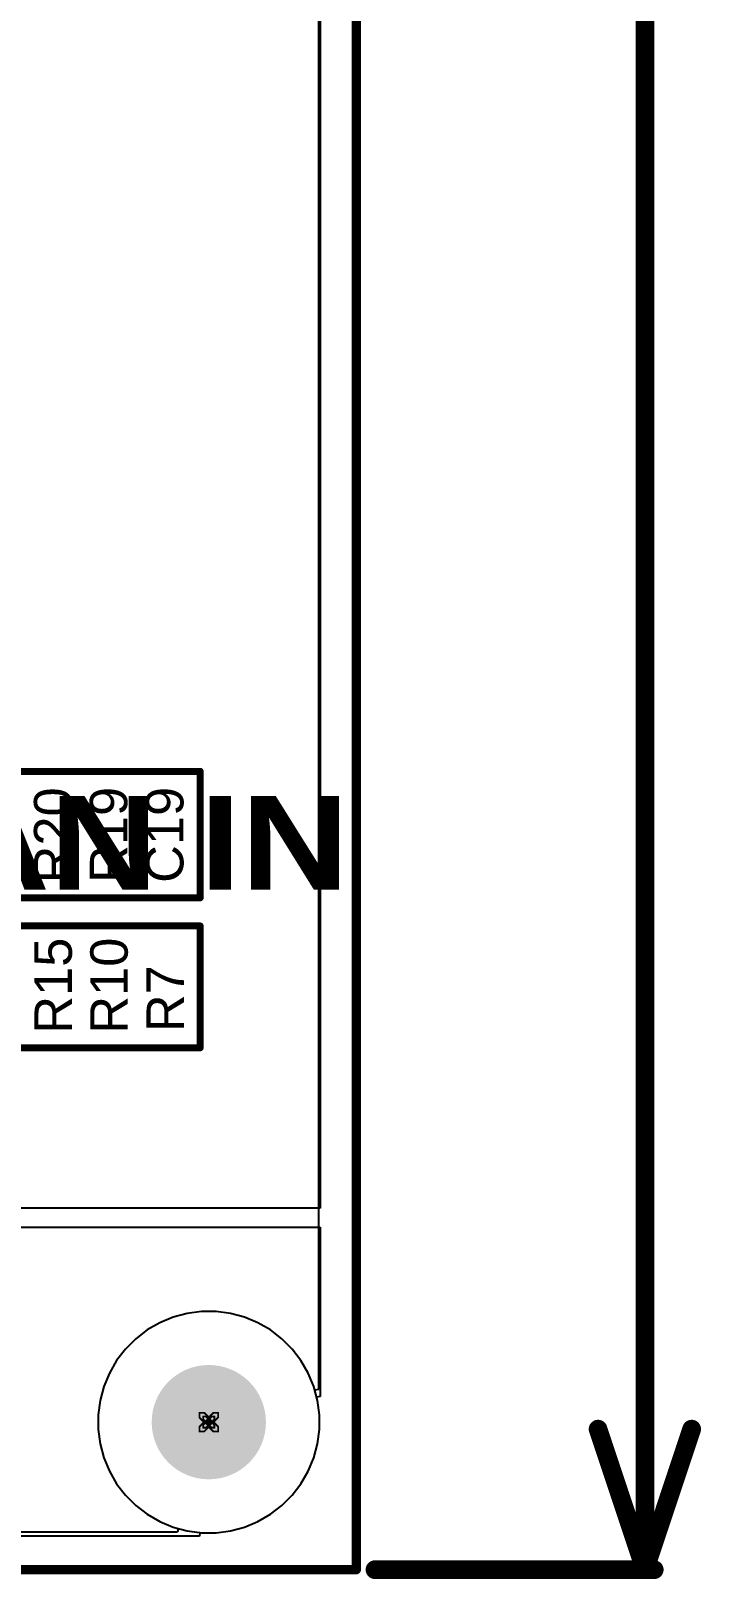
# Model space of a CAD drawing. Header units: inches. Extents: x -5 to 5258, y -4 to 5281.
# Drawn here: x 67.17 to 85.34, y -4.24 to 37.73 of the extents above; entities that cross this region are included whole.
import ezdxf

# ---------------------------------------------------------------- set-up
doc = ezdxf.new("R2010")
doc.units = ezdxf.units.IN
for name, color, linetype in [('Board Outline', 216, 'Continuous'), ('Bottom Layer', 5, 'Continuous'), ('Bottom Solder', 6, 'Continuous'), ('Dimensions', 6, 'Continuous'), ('Drill Drawing', 1, 'Continuous'), ('Pad Holes', 156, 'Continuous'), ('Top Layer', 1, 'Continuous'), ('Top Overlay', 2, 'Continuous'), ('Top Solder', 216, 'Continuous')]:
    doc.layers.add(name, color=color, linetype=linetype)
doc.styles.add('Arial', font='', dxfattribs={"height": 0.2})
doc.styles.add('Arial Black_Bold', font='', dxfattribs={"height": 0.2})
doc.styles.get('Arial').set_extended_font_data('Arial')
doc.styles.get('Arial Black_Bold').set_extended_font_data('Arial Black', bold=True)

msp = doc.modelspace()

# ---------------------------------------------------------------- hatches: boundary and pattern name
at = {"layer": 'Bottom Solder'}
h = msp.add_hatch(color=6, dxfattribs=at)
edge = h.paths.add_edge_path()
edge.add_arc((71.991, 0.009), 0.102, 0, 360)
at = {"layer": 'Pad Holes'}
h = msp.add_hatch(color=7, dxfattribs=at)
edge = h.paths.add_edge_path()
edge.add_arc((71.991, 0.009), 1.55, 0, 360)
at = {"layer": 'Top Solder'}
h = msp.add_hatch(color=216, dxfattribs=at)
edge = h.paths.add_edge_path()
edge.add_arc((71.991, 0.009), 0.102, 0, 360)

# ---------------------------------------------------------------- linework, layer by layer
at = {"layer": 'Board Outline', "const_width": 0.254}
for points in [[(75.991, -3.991), (75.991, 106.009)], [(-4.009, -3.991), (75.991, -3.991)]]:
    msp.add_lwpolyline(points, dxfattribs=at)
at = {"layer": 'Board Outline', "const_width": 0.127}
msp.add_lwpolyline([(75.927, -3.991, 1), (76.054, -3.991, 1)], format="xyb", close=True, dxfattribs=at)
msp.add_lwpolyline([(75.927, -3.991, 1), (76.054, -3.991, 1)], format="xyb", close=True, dxfattribs=at)
at = {"layer": 'Bottom Layer'}
for p, q in [((75.016, 83.566), (75.016, 5.813)), ((75.016, 5.813), (12.247, 5.813)), ((61.818, 5.295), (75.016, 5.295)), ((75.016, 5.295), (75.016, 0.701)), ((71.404, 2.958), (71.024, 2.856)), ((71.404, 2.958), (71.024, 2.856)), ((71.794, 3.009), (71.404, 2.958)), ((71.794, 3.009), (71.404, 2.958)), ((71.991, 3.009), (71.794, 3.009)), ((72.187, 3.009), (71.794, 3.009)), ((72.187, 3.009), (71.991, 3.009)), ((72.577, 2.958), (72.187, 3.009)), ((72.577, 2.958), (72.187, 3.009)), ((72.957, 2.856), (72.577, 2.958)), ((72.957, 2.856), (72.577, 2.958)), ((70.661, 2.706), (70.32, 2.509)), ((70.661, 2.706), (70.32, 2.509)), ((71.024, 2.856), (70.661, 2.706)), ((71.024, 2.856), (70.661, 2.706)), ((73.32, 2.706), (72.957, 2.856)), ((73.32, 2.706), (72.957, 2.856)), ((73.661, 2.509), (73.32, 2.706)), ((73.661, 2.509), (73.32, 2.706)), ((70.008, 2.27), (69.73, 1.992)), ((70.008, 2.27), (69.73, 1.992)), ((70.32, 2.509), (70.008, 2.27)), ((70.32, 2.509), (70.008, 2.27)), ((73.973, 2.27), (73.661, 2.509)), ((73.973, 2.27), (73.661, 2.509)), ((74.251, 1.992), (73.973, 2.27)), ((74.251, 1.992), (73.973, 2.27)), ((69.491, 1.68), (69.294, 1.339)), ((69.491, 1.68), (69.294, 1.339)), ((69.73, 1.992), (69.491, 1.68)), ((69.73, 1.992), (69.491, 1.68)), ((74.49, 1.68), (74.251, 1.992)), ((74.49, 1.68), (74.251, 1.992)), ((74.687, 1.339), (74.49, 1.68)), ((74.687, 1.339), (74.49, 1.68)), ((69.294, 1.339), (69.144, 0.976)), ((69.294, 1.339), (69.144, 0.976)), ((74.838, 0.976), (74.687, 1.339)), ((74.838, 0.976), (74.687, 1.339)), ((69.144, 0.976), (69.042, 0.596)), ((69.144, 0.976), (69.042, 0.596)), ((74.939, 0.596), (74.838, 0.976)), ((74.915, 0.688), (74.838, 0.976)), ((69.042, 0.596), (68.991, 0.206)), ((69.042, 0.596), (68.991, 0.206)), ((75.016, 0.701), (74.915, 0.688)), ((74.991, 0.206), (74.939, 0.596)), ((68.991, 0.206), (68.991, 0.009)), ((68.991, 0.206), (68.991, -0.187)), ((68.991, 0.009), (68.991, 0.009)), ((68.991, 0.009), (68.991, -0.187)), ((74.991, 0.009), (74.991, 0.206)), ((74.991, -0.187), (74.991, 0.009)), ((68.991, -0.187), (69.042, -0.577)), ((68.991, -0.187), (69.042, -0.577)), ((74.939, -0.577), (74.991, -0.187)), ((69.042, -0.577), (69.144, -0.957)), ((69.042, -0.577), (69.144, -0.957)), ((74.838, -0.957), (74.939, -0.577)), ((69.144, -0.957), (69.294, -1.32)), ((69.144, -0.957), (69.294, -1.32)), ((74.687, -1.32), (74.838, -0.957)), ((69.294, -1.32), (69.491, -1.661)), ((69.294, -1.32), (69.491, -1.661)), ((69.491, -1.661), (69.73, -1.973)), ((69.491, -1.661), (69.73, -1.973)), ((74.251, -1.973), (74.49, -1.661)), ((74.49, -1.661), (74.687, -1.32)), ((69.73, -1.973), (70.008, -2.251)), ((69.73, -1.973), (70.008, -2.251)), ((73.973, -2.251), (74.251, -1.973)), ((70.008, -2.251), (70.32, -2.49)), ((70.008, -2.251), (70.32, -2.49)), ((70.32, -2.49), (70.661, -2.687)), ((70.32, -2.49), (70.661, -2.687)), ((73.32, -2.687), (73.661, -2.49)), ((73.661, -2.49), (73.973, -2.251)), ((70.661, -2.687), (71.024, -2.838)), ((70.661, -2.687), (71.024, -2.838)), ((71.024, -2.838), (71.404, -2.939)), ((71.024, -2.838), (71.404, -2.939)), ((72.577, -2.939), (72.957, -2.838)), ((72.957, -2.838), (73.32, -2.687)), ((71.737, -3.086), (0.324, -3.086)), ((71.404, -2.939), (71.794, -2.991)), ((71.404, -2.939), (71.744, -2.984)), ((71.744, -2.984), (71.737, -3.086)), ((71.794, -2.991), (71.991, -2.991)), ((71.991, -2.991), (72.187, -2.991)), ((72.187, -2.991), (72.577, -2.939))]:
    msp.add_line(p, q, dxfattribs=at)
at = {"layer": 'Dimensions', "const_width": 0.508}
for points in [[(83.82, -3.991), (83.82, 40.387)], [(82.55, -0.181), (83.82, -3.991)], [(83.82, -3.991), (85.09, -0.181)], [(76.499, -3.991), (84.074, -3.991)]]:
    msp.add_lwpolyline(points, dxfattribs=at)
at = {"layer": 'Dimensions', "const_width": 0.254}
for points in [[(82.423, -0.181, 1), (82.677, -0.181, 1)], [(84.963, -0.181, 1), (85.217, -0.181, 1)], [(76.372, -3.991, 1), (76.626, -3.991, 1)], [(83.693, -3.991, 1), (83.947, -3.991, 1)], [(83.693, -3.991, 1), (83.947, -3.991, 1)], [(83.693, -3.991, 1), (83.947, -3.991, 1)], [(83.947, -3.991, 1), (84.201, -3.991, 1)]]:
    msp.add_lwpolyline(points, format="xyb", close=True, dxfattribs=at)
at = {"layer": 'Drill Drawing', "const_width": 0.0508}
for points in [[(71.737, 0.136), (71.737, 0.263)], [(71.737, 0.263), (71.864, 0.263)], [(71.737, 0.136), (71.864, 0.009)], [(71.737, -0.118), (71.864, 0.009)], [(71.838, 0.086), (71.838, 0.162)], [(71.838, 0.162), (71.914, 0.162)], [(71.838, 0.086), (71.914, 0.009)], [(71.838, -0.067), (71.914, 0.009)], [(71.864, 0.263), (71.991, 0.136)], [(71.914, 0.162), (71.991, 0.086)], [(71.991, 0.136), (72.118, 0.263)], [(71.991, 0.086), (72.067, 0.162)], [(72.067, 0.162), (72.143, 0.162)], [(72.067, 0.009), (72.143, 0.086)], [(72.067, 0.009), (72.143, -0.067)], [(72.118, 0.263), (72.245, 0.263)], [(72.118, 0.009), (72.245, 0.136)], [(72.118, 0.009), (72.245, -0.118)], [(72.143, 0.086), (72.143, 0.162)], [(72.245, 0.136), (72.245, 0.263)], [(71.737, -0.245), (71.737, -0.118)], [(71.737, -0.245), (71.864, -0.245)], [(71.838, -0.143), (71.838, -0.067)], [(71.838, -0.143), (71.914, -0.143)], [(71.864, -0.245), (71.991, -0.118)], [(71.914, -0.143), (71.991, -0.067)], [(71.991, -0.067), (72.067, -0.143)], [(71.991, -0.118), (72.118, -0.245)], [(72.067, -0.143), (72.143, -0.143)], [(72.118, -0.245), (72.245, -0.245)], [(72.143, -0.143), (72.143, -0.067)], [(72.245, -0.245), (72.245, -0.118)]]:
    msp.add_lwpolyline(points, dxfattribs=at)
at = {"layer": 'Drill Drawing', "const_width": 0.0254}
for points in [[(71.724, 0.263, 1), (71.749, 0.263, 1)], [(71.724, 0.263, 1), (71.749, 0.263, 1)], [(71.724, 0.136, 1), (71.749, 0.136, 1)], [(71.724, 0.136, 1), (71.749, 0.136, 1)], [(71.826, 0.162, 1), (71.851, 0.162, 1)], [(71.826, 0.162, 1), (71.851, 0.162, 1)], [(71.826, 0.086, 1), (71.851, 0.086, 1)], [(71.826, 0.086, 1), (71.851, 0.086, 1)], [(71.851, 0.263, 1), (71.876, 0.263, 1)], [(71.851, 0.263, 1), (71.876, 0.263, 1)], [(71.851, 0.009, 1), (71.876, 0.009, 1)], [(71.851, 0.009, 1), (71.876, 0.009, 1)], [(71.902, 0.162, 1), (71.927, 0.162, 1)], [(71.902, 0.162, 1), (71.927, 0.162, 1)], [(71.902, 0.009, 1), (71.927, 0.009, 1)], [(71.902, 0.009, 1), (71.927, 0.009, 1)], [(71.978, 0.136, 1), (72.003, 0.136, 1)], [(71.978, 0.136, 1), (72.003, 0.136, 1)], [(71.978, 0.086, 1), (72.003, 0.086, 1)], [(71.978, 0.086, 1), (72.003, 0.086, 1)], [(72.054, 0.162, 1), (72.08, 0.162, 1)], [(72.054, 0.162, 1), (72.08, 0.162, 1)], [(72.054, 0.009, 1), (72.08, 0.009, 1)], [(72.054, 0.009, 1), (72.08, 0.009, 1)], [(72.105, 0.263, 1), (72.13, 0.263, 1)], [(72.105, 0.263, 1), (72.13, 0.263, 1)], [(72.105, 0.009, 1), (72.13, 0.009, 1)], [(72.105, 0.009, 1), (72.13, 0.009, 1)], [(72.13, 0.162, 1), (72.156, 0.162, 1)], [(72.13, 0.162, 1), (72.156, 0.162, 1)], [(72.13, 0.086, 1), (72.156, 0.086, 1)], [(72.13, 0.086, 1), (72.156, 0.086, 1)], [(72.232, 0.263, 1), (72.257, 0.263, 1)], [(72.232, 0.263, 1), (72.257, 0.263, 1)], [(72.232, 0.136, 1), (72.257, 0.136, 1)], [(72.232, 0.136, 1), (72.257, 0.136, 1)], [(71.724, -0.118, 1), (71.749, -0.118, 1)], [(71.724, -0.118, 1), (71.749, -0.118, 1)], [(71.724, -0.245, 1), (71.749, -0.245, 1)], [(71.724, -0.245, 1), (71.749, -0.245, 1)], [(71.826, -0.067, 1), (71.851, -0.067, 1)], [(71.826, -0.067, 1), (71.851, -0.067, 1)], [(71.826, -0.143, 1), (71.851, -0.143, 1)], [(71.826, -0.143, 1), (71.851, -0.143, 1)], [(71.851, -0.245, 1), (71.876, -0.245, 1)], [(71.851, -0.245, 1), (71.876, -0.245, 1)], [(71.902, -0.143, 1), (71.927, -0.143, 1)], [(71.902, -0.143, 1), (71.927, -0.143, 1)], [(71.978, -0.067, 1), (72.003, -0.067, 1)], [(71.978, -0.067, 1), (72.003, -0.067, 1)], [(71.978, -0.118, 1), (72.003, -0.118, 1)], [(71.978, -0.118, 1), (72.003, -0.118, 1)], [(72.054, -0.143, 1), (72.08, -0.143, 1)], [(72.054, -0.143, 1), (72.08, -0.143, 1)], [(72.105, -0.245, 1), (72.13, -0.245, 1)], [(72.105, -0.245, 1), (72.13, -0.245, 1)], [(72.13, -0.067, 1), (72.156, -0.067, 1)], [(72.13, -0.067, 1), (72.156, -0.067, 1)], [(72.13, -0.143, 1), (72.156, -0.143, 1)], [(72.13, -0.143, 1), (72.156, -0.143, 1)], [(72.232, -0.118, 1), (72.257, -0.118, 1)], [(72.232, -0.118, 1), (72.257, -0.118, 1)], [(72.232, -0.245, 1), (72.257, -0.245, 1)], [(72.232, -0.245, 1), (72.257, -0.245, 1)]]:
    msp.add_lwpolyline(points, format="xyb", close=True, dxfattribs=at)
at = {"layer": 'Top Layer'}
for p, q in [((74.965, 52.666), (74.965, 0.893)), ((71.404, 2.958), (71.024, 2.856)), ((71.404, 2.958), (71.024, 2.856)), ((71.794, 3.009), (71.404, 2.958)), ((71.794, 3.009), (71.404, 2.958)), ((71.991, 3.009), (71.794, 3.009)), ((72.187, 3.009), (71.794, 3.009)), ((72.187, 3.009), (71.991, 3.009)), ((72.577, 2.958), (72.187, 3.009)), ((72.577, 2.958), (72.187, 3.009)), ((72.957, 2.856), (72.577, 2.958)), ((72.957, 2.856), (72.577, 2.958)), ((70.661, 2.706), (70.32, 2.509)), ((70.661, 2.706), (70.32, 2.509)), ((71.024, 2.856), (70.661, 2.706)), ((71.024, 2.856), (70.661, 2.706)), ((73.32, 2.706), (72.957, 2.856)), ((73.32, 2.706), (72.957, 2.856)), ((73.661, 2.509), (73.32, 2.706)), ((73.661, 2.509), (73.32, 2.706)), ((70.008, 2.27), (69.73, 1.992)), ((70.008, 2.27), (69.73, 1.992)), ((70.32, 2.509), (70.008, 2.27)), ((70.32, 2.509), (70.008, 2.27)), ((73.973, 2.27), (73.661, 2.509)), ((73.973, 2.27), (73.661, 2.509)), ((74.251, 1.992), (73.973, 2.27)), ((74.251, 1.992), (73.973, 2.27)), ((69.491, 1.68), (69.294, 1.339)), ((69.491, 1.68), (69.294, 1.339)), ((69.73, 1.992), (69.491, 1.68)), ((69.73, 1.992), (69.491, 1.68)), ((74.49, 1.68), (74.251, 1.992)), ((74.49, 1.68), (74.251, 1.992)), ((74.687, 1.339), (74.49, 1.68)), ((74.687, 1.339), (74.49, 1.68)), ((69.294, 1.339), (69.144, 0.976)), ((69.294, 1.339), (69.144, 0.976)), ((74.838, 0.976), (74.687, 1.339)), ((74.838, 0.976), (74.687, 1.339)), ((69.144, 0.976), (69.042, 0.596)), ((69.144, 0.976), (69.042, 0.596)), ((74.939, 0.596), (74.838, 0.976)), ((74.863, 0.879), (74.838, 0.976)), ((74.965, 0.893), (74.863, 0.879)), ((69.042, 0.596), (68.991, 0.206)), ((69.042, 0.596), (68.991, 0.206)), ((74.991, 0.206), (74.939, 0.596)), ((68.991, 0.206), (68.991, 0.009)), ((68.991, 0.206), (68.991, -0.187)), ((68.991, 0.009), (68.991, 0.009)), ((68.991, 0.009), (68.991, -0.187)), ((74.991, 0.009), (74.991, 0.206)), ((74.991, -0.187), (74.991, 0.009)), ((68.991, -0.187), (69.042, -0.577)), ((68.991, -0.187), (69.042, -0.577)), ((74.939, -0.577), (74.991, -0.187)), ((69.042, -0.577), (69.144, -0.957)), ((69.042, -0.577), (69.144, -0.957)), ((74.838, -0.957), (74.939, -0.577)), ((69.144, -0.957), (69.294, -1.32)), ((69.144, -0.957), (69.294, -1.32)), ((74.687, -1.32), (74.838, -0.957)), ((69.294, -1.32), (69.491, -1.661)), ((69.294, -1.32), (69.491, -1.661)), ((69.491, -1.661), (69.73, -1.973)), ((69.491, -1.661), (69.73, -1.973)), ((74.251, -1.973), (74.49, -1.661)), ((74.49, -1.661), (74.687, -1.32)), ((69.73, -1.973), (70.008, -2.251)), ((69.73, -1.973), (70.008, -2.251)), ((73.973, -2.251), (74.251, -1.973)), ((70.008, -2.251), (70.32, -2.49)), ((70.008, -2.251), (70.32, -2.49)), ((70.32, -2.49), (70.661, -2.687)), ((70.32, -2.49), (70.661, -2.687)), ((73.32, -2.687), (73.661, -2.49)), ((73.661, -2.49), (73.973, -2.251)), ((70.661, -2.687), (71.024, -2.838)), ((70.661, -2.687), (71.024, -2.838)), ((71.024, -2.838), (71.404, -2.939)), ((71.024, -2.838), (71.156, -2.873)), ((71.156, -2.873), (71.142, -2.974)), ((72.577, -2.939), (72.957, -2.838)), ((72.957, -2.838), (73.32, -2.687)), ((71.142, -2.974), (0.883, -2.974)), ((71.404, -2.939), (71.794, -2.991)), ((71.794, -2.991), (71.991, -2.991)), ((71.991, -2.991), (72.187, -2.991)), ((72.187, -2.991), (72.577, -2.939))]:
    msp.add_line(p, q, dxfattribs=at)
at = {"layer": 'Top Overlay', "const_width": 0.191}
for points in [[(66.802, 17.653), (71.755, 17.653)], [(71.755, 14.224), (71.755, 17.653)], [(66.802, 14.224), (71.755, 14.224)], [(65.405, 13.462), (71.755, 13.462)], [(71.755, 10.16), (71.755, 13.462)], [(65.405, 10.16), (71.755, 10.16)]]:
    msp.add_lwpolyline(points, dxfattribs=at)
at = {"layer": 'Top Overlay', "const_width": 0.0953}
for points in [[(71.707, 17.653, 1), (71.803, 17.653, 1)], [(71.707, 17.653, 1), (71.803, 17.653, 1)], [(71.707, 14.224, 1), (71.803, 14.224, 1)], [(71.707, 14.224, 1), (71.803, 14.224, 1)], [(71.707, 13.462, 1), (71.803, 13.462, 1)], [(71.707, 13.462, 1), (71.803, 13.462, 1)], [(71.707, 10.16, 1), (71.803, 10.16, 1)], [(71.707, 10.16, 1), (71.803, 10.16, 1)]]:
    msp.add_lwpolyline(points, format="xyb", close=True, dxfattribs=at)

# ---------------------------------------------------------------- texts
at = {"layer": 'Top Overlay'}
for s, height, rotation, style, p in [('SLAVE CAN IN', 2.54, 360, 'Arial Black_Bold', (47.144, 14.446)), ('R20', 1.016, 90, 'Arial', (68.263, 14.616)), ('R19', 1.016, 90, 'Arial', (69.778, 14.63)), ('C19', 1.016, 90, 'Arial', (71.302, 14.63)), ('R15', 1.016, 90, 'Arial', (68.276, 10.541)), ('R10', 1.016, 90, 'Arial', (69.791, 10.541)), ('R7', 1.016, 90, 'Arial', (71.315, 10.584))]:
    msp.add_text(s, height=height, rotation=rotation, dxfattribs=dict(at, style=style)).set_placement(p)

doc.saveas('drawing.dxf')
